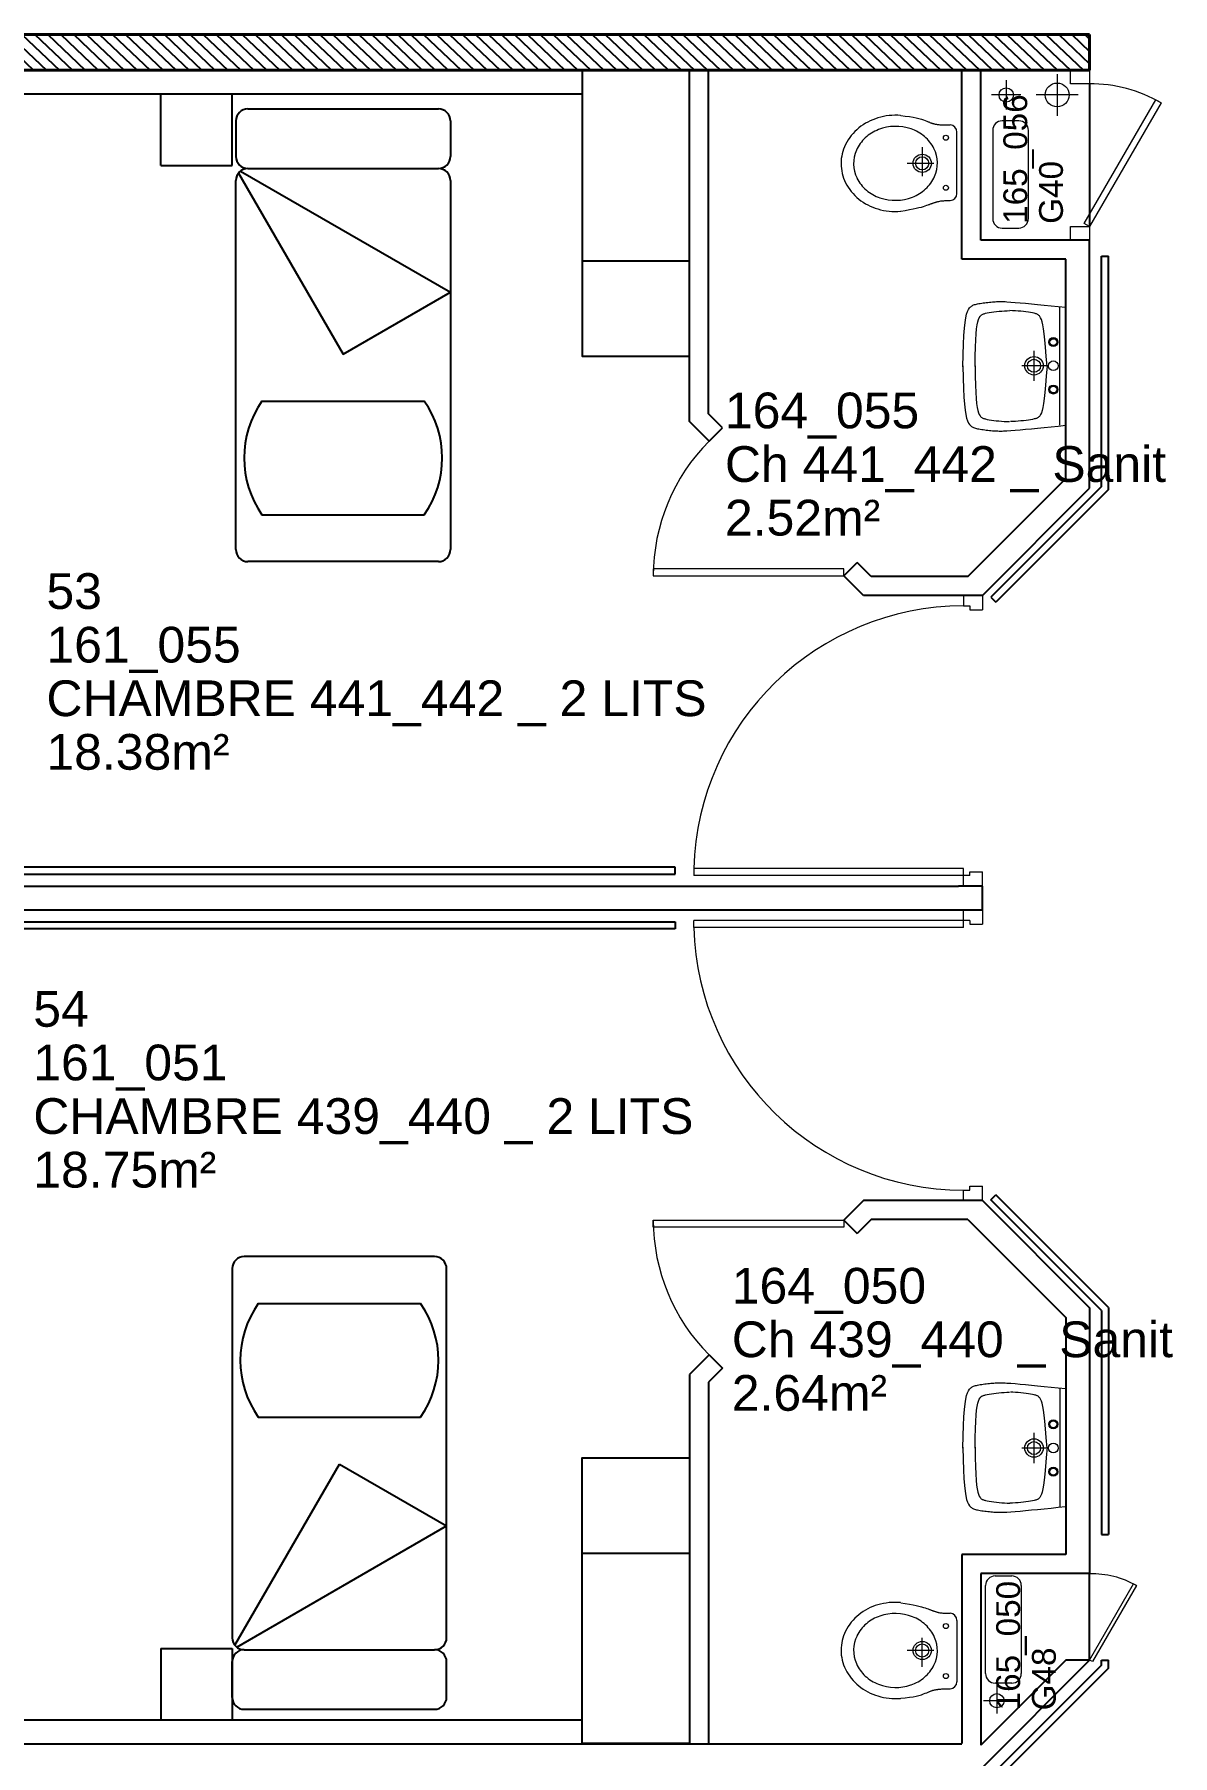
# Model space of a CAD drawing. Header units: metres. Extents: x -8 to 211, y -5 to 116.
# Drawn here: x 160.89 to 165.67, y 49.15 to 56.37 of the extents above; entities that cross this region are included whole.
import ezdxf

# ---------------------------------------------------------------- set-up
doc = ezdxf.new("R2010")
doc.units = ezdxf.units.M
doc.header["$LTSCALE"] = 0.6
doc.header["$MEASUREMENT"] = 0
doc.linetypes.add('CONTINU', pattern=[0])
doc.layers.get('0').update_dxf_attribs({"linetype": 'CONTINUOUS'})
for name, color, linetype in [('009 main courante', 181, 'CONTINUOUS'), ('400 Lits', 150, 'CONTINUOUS'), ('A_EQMP', 142, 'CONTINUOUS'), ('A_Etiqu_Gaine', 8, 'CONTINUOUS'), ('A_Etiqu_Gaine_ancien', 8, 'CONTINUOUS'), ('A_Etiqu_Gaine_code', 8, 'CONTINUOUS'), ('A_Etiqu_Local', 8, 'CONTINUOUS'), ('A_Etiqu_Local_ancien', 8, 'CONTINUOUS'), ('A_HACH_STRUC', 7, 'CONTINUOUS'), ('A_MUR_CLOIS', 8, 'CONTINU')]:
    doc.layers.add(name, color=color, linetype=linetype)
for name, color, linetype, lineweight in [('A_MURS_STRU', 7, 'CONTINU', 40), ('A_PORTE', 8, 'CONTINU', 0), ('A_SANI', 5, 'CONTINU', 0)]:
    doc.layers.add(name, color=color, linetype=linetype, lineweight=lineweight)
doc.styles.add('Attribut', font='arial.ttf')

# ---------------------------------------------------------------- blocks, each defined once
blk = doc.blocks.new('A_Etiqu_Local')
at = {"style": 'Attribut', "flags": 1}
for tag, p in [('CODE_HOPITAL', (-0.4463, 1.632)), ('CODE_SITE', (-0.4463, 1.407)), ('CODE_BATIMENT', (-0.4463, 1.182)), ('CODE_SECTEUR', (-0.4463, 0.957)), ('CODE_ETAGE', (-0.4463, 0.732)), ('NOM_NORMALISE', (-0.4463, -0.843)), ('SECTEUR_ACTIVITE', (-0.4463, -1.068)), ('SOUS_SECTEUR_ACTIVITE', (-0.4463, -1.293)), ('VOLUME', (-0.4463, -1.518)), ('SERVICE', (-0.4463, -1.743)), ('CODE_UG', (-0.4463, -1.968)), ('CODE_UA', (-0.4463, -2.193)), ('CODE_POLE', (-0.4463, -2.418)), ('OCCUPANT_EXTERNE', (-0.4463, -2.643)), ('DISPONIBILITE', (-0.4463, -2.868)), ('ACCES_HANDICAPES', (-0.4463, -3.093)), ('NATURE_SOL', (-0.4463, -3.318)), ('RISQUE_LABORATOIRE', (-0.4463, -3.543)), ('AMIANTE', (-0.4463, -3.768))]:
    blk.add_attdef(tag, p, '', height=0.15, dxfattribs=at)
at = {"layer": 'A_Etiqu_Local', "style": 'Attribut'}
for tag, p in [('CODE_PIECE', (-0.4463, 0.282)), ('NOM_USAGE', (-0.4463, 0.057)), ('SURFACE', (-0.4463, -0.168))]:
    blk.add_attdef(tag, p, '', height=0.15, dxfattribs=at)
at = {"layer": 'A_Etiqu_Local_ancien', "style": 'Attribut'}
blk.add_attdef('CODE_PIECE_ANCIEN', (-0.4463, 0.507), '', height=0.15, dxfattribs=at)
blk = doc.blocks.new('A_Etiqu_Gaine')
at = {"style": 'Attribut', "flags": 1}
for tag, p in [('CODE_HOPITAL', (-0.4323, 0.8651)), ('CODE_SITE', (-0.4323, 0.7151)), ('CODE_BATIMENT', (-0.4323, 0.5651)), ('CODE_SECTEUR', (-0.4323, 0.4151)), ('CODE_ETAGE', (-0.4323, 0.2651)), ('NOM_NORMALISE', (-0.4323, -0.3349)), ('SECTEUR_ACTIVITE', (-0.4323, -0.4849)), ('SOUS_SECTEUR_ACTIVITE', (-0.4323, -0.6349)), ('SURFACE', (-0.4323, -0.7849)), ('CODE_UG', (-0.4323, -0.9349)), ('CODE_POLE', (-0.4323, -1.0849)), ('AMIANTE', (-0.4323, -1.2349))]:
    blk.add_attdef(tag, p, '', height=0.1, dxfattribs=at)
at = {"layer": 'A_Etiqu_Gaine', "style": 'Attribut'}
blk.add_attdef('NOM_USAGE', (-0.4323, -0.1849), '', height=0.1, dxfattribs=at)
at = {"layer": 'A_Etiqu_Gaine_ancien', "style": 'Attribut'}
blk.add_attdef('CODE_PIECE_ANCIEN', (-0.4323, 0.1151), '', height=0.1, dxfattribs=at)
at = {"layer": 'A_Etiqu_Gaine_code', "style": 'Attribut'}
blk.add_attdef('CODE_PIECE', (-0.4323, -0.0349), '', height=0.1, dxfattribs=at)

msp = doc.modelspace()

# ---------------------------------------------------------------- hatches: boundary and pattern name
at = {"layer": 'A_HACH_STRUC', "linetype": 'Continuous'}
h = msp.add_hatch(dxfattribs=at)
h.set_pattern_fill('ANSI31', color=8, scale=0.3, angle=-88.5553, style=0)
h.set_pattern_definition([(316.4447, (158.550066, 56.221157), (0.02583954, 0.02717661), [])])
h.paths.add_polyline_path([(165.3246, 56.3712), (158.5501, 56.3712), (158.5501, 56.2212), (165.3246, 56.2212)])

# ---------------------------------------------------------------- linework, layer by layer
at = {"layer": '009 main courante', "color": 8, "linetype": 'Continuous'}
for p, q in [((165.3746, 54.4739), (165.3746, 55.4399)), ((165.3746, 55.4398), (165.4046, 55.4399)), ((165.4046, 54.4615), (165.4046, 55.4399)), ((165.3746, 54.4739), (164.91, 54.0093)), ((165.4046, 54.4615), (164.9312, 53.9881)), ((164.91, 54.0093), (164.9312, 53.9881)), ((163.5847, 52.8758), (160.1899, 52.8758)), ((160.1899, 52.8458), (163.5847, 52.8458)), ((163.5847, 52.8458), (163.5847, 52.8758)), ((160.1899, 52.6462), (163.5847, 52.6462)), ((163.5847, 52.6162), (160.1899, 52.6162)), ((163.5847, 52.6462), (163.5847, 52.6162)), ((164.91, 51.4795), (164.9312, 51.5007)), ((165.3746, 51.0149), (164.91, 51.4795)), ((165.4046, 51.0273), (164.9312, 51.5007)), ((165.3746, 51.0149), (165.3746, 50.0746)), ((165.4046, 51.0273), (165.4046, 50.0746)), ((165.3746, 50.0747), (165.4046, 50.0746)), ((165.3746, 49.5254), (164.91, 49.0607)), ((165.4046, 49.5129), (164.9312, 49.0395)), ((165.3746, 49.5254), (165.3746, 49.546)), ((165.3746, 49.546), (165.4046, 49.546)), ((165.4046, 49.5129), (165.4046, 49.546))]:
    msp.add_line(p, q, dxfattribs=at)
at = {"layer": '400 Lits', "color": 8, "linetype": 'Continuous'}
for p, q in [((161.7405, 56.0083), (161.7405, 55.8583)), ((161.7905, 56.0583), (162.5905, 56.0583)), ((162.6405, 56.0083), (162.6405, 55.8583)), ((161.7514, 55.7894), (162.1905, 55.0288)), ((161.7593, 55.7974), (162.6405, 55.2886)), ((161.7905, 55.8083), (162.5905, 55.8083)), ((161.7905, 55.8083), (162.5905, 55.8083)), ((161.7905, 55.8083), (162.5905, 55.8083)), ((161.7405, 54.2083), (161.7405, 55.7585)), ((162.6405, 55.7585), (162.6405, 54.2083)), ((162.1905, 55.0288), (162.6405, 55.2886)), ((161.8497, 54.8321), (162.5313, 54.8321)), ((161.8497, 54.355), (162.5313, 54.355)), ((162.5905, 54.1583), (161.7905, 54.1583)), ((162.5747, 51.2405), (161.7747, 51.2405)), ((161.7247, 51.1905), (161.7247, 49.6402)), ((162.6247, 49.6402), (162.6247, 51.1905)), ((161.834, 51.0438), (162.5155, 51.0438)), ((161.834, 50.5667), (162.5155, 50.5667)), ((161.7356, 49.6094), (162.1747, 50.3699)), ((162.1747, 50.3699), (162.6247, 50.1101)), ((161.7436, 49.6014), (162.6247, 50.1101)), ((161.7747, 49.5905), (162.5747, 49.5905)), ((161.7747, 49.5905), (162.5747, 49.5905)), ((161.7747, 49.5905), (162.5747, 49.5905)), ((161.7247, 49.3905), (161.7247, 49.5405)), ((162.6247, 49.3905), (162.6247, 49.5405)), ((161.7747, 49.3405), (162.5747, 49.3405))]:
    msp.add_line(p, q, dxfattribs=at)
for centre, radius, start, end in [((161.7905, 56.0083), 0.05, 90.00006, 179.99994), ((162.5905, 56.0083), 0.05, 359.99824, 89.99832), ((161.7905, 55.8583), 0.05, 180.00006, 269.99994), ((162.5905, 55.8583), 0.05, 270.00168, 0.00176), ((161.7905, 55.7583), 0.05, 90.00006, 179.99994), ((162.5905, 55.7583), 0.05, 359.99824, 89.99832), ((162.1905, 54.5935), 0.416, 145.00777, 214.99254), ((162.1905, 54.5935), 0.416, 325.00791, 34.99193), ((161.7905, 54.2083), 0.05, 179.99824, 269.99832), ((162.5905, 54.2083), 0.05, 270.00053, 0.00062), ((161.7747, 51.1905), 0.05, 90.00225, 180.00233), ((162.5747, 51.1905), 0.05, 359.99938, 89.99947), ((162.1747, 50.8052), 0.416, 145.00777, 214.99254), ((162.1747, 50.8052), 0.416, 325.00791, 34.99193), ((161.7747, 49.6405), 0.05, 180.00006, 269.99994), ((162.5747, 49.6405), 0.05, 270.00168, 0.00176), ((161.7747, 49.5405), 0.05, 89.99996, 180.00004), ((162.5747, 49.5405), 0.05, 359.99824, 89.99832), ((161.7747, 49.3905), 0.05, 180.00006, 269.99994), ((162.5747, 49.3905), 0.05, 270.00168, 0.00176)]:
    msp.add_arc(centre, radius, start, end, dxfattribs=at)
at = {"layer": 'A_EQMP', "color": 8, "linetype": 'Continuous'}
for p, q in [((159.6301, 56.1212), (163.1946, 56.1212)), ((161.4247, 55.8211), (161.4247, 56.1212)), ((161.7247, 55.8211), (161.7247, 56.1212)), ((161.4247, 55.8211), (161.7247, 55.8211)), ((163.1946, 55.4212), (163.6446, 55.4212)), ((163.1946, 49.9962), (163.6446, 49.9962)), ((161.4247, 49.5962), (161.7247, 49.5962)), ((161.4247, 49.5962), (161.4247, 49.2962)), ((161.7247, 49.5962), (161.7247, 49.2962)), ((159.6301, 49.2962), (163.1946, 49.2962))]:
    msp.add_line(p, q, dxfattribs=at)
for points in [[(163.6446, 56.2212), (163.1946, 56.2212), (163.1946, 55.0212), (163.6446, 55.0212)], [(163.6446, 49.1962), (163.1946, 49.1962), (163.1946, 50.3962), (163.6446, 50.3962)]]:
    msp.add_lwpolyline(points, close=True, dxfattribs=at)
at = {"layer": 'A_MUR_CLOIS', "color": 8, "linetype": 'Continuous'}
for p, q in [((163.6446, 54.7458), (163.6446, 56.2212)), ((163.7246, 54.7789), (163.7246, 56.2212)), ((164.7876, 55.4274), (164.7876, 56.2212)), ((164.8676, 55.5074), (164.8676, 56.2212)), ((165.3246, 56.1641), (165.3246, 55.5644)), ((165.3246, 55.5074), (164.8676, 55.5074)), ((165.3246, 54.4658), (165.3246, 55.5074)), ((165.2246, 55.4274), (164.7876, 55.4274)), ((165.2246, 54.5072), (165.2246, 55.4274)), ((163.7833, 54.7202), (163.7246, 54.7789)), ((163.7268, 54.6636), (163.6446, 54.7458)), ((163.7268, 54.6636), (163.7833, 54.7202)), ((164.8132, 54.0958), (165.2246, 54.5072)), ((164.8746, 54.0158), (165.3246, 54.4658)), ((164.2925, 54.0979), (164.349, 54.1545)), ((164.4078, 54.0958), (164.349, 54.1545)), ((164.3746, 54.0158), (164.2925, 54.0979)), ((164.8132, 54.0958), (164.4078, 54.0958)), ((164.8746, 54.0158), (164.3746, 54.0158)), ((160.0999, 52.796), (164.7746, 52.796)), ((164.8746, 52.796), (164.7746, 52.796)), ((164.7746, 52.796), (164.7746, 52.796)), ((164.8746, 52.696), (164.8746, 52.796)), ((160.0999, 52.696), (164.7746, 52.696)), ((164.7746, 52.696), (164.8746, 52.696)), ((164.3746, 51.4763), (164.2925, 51.3941)), ((164.8746, 51.4763), (164.3746, 51.4763)), ((164.8746, 51.4763), (165.3246, 51.0263)), ((164.2925, 51.3941), (164.349, 51.3375)), ((164.4078, 51.3963), (164.349, 51.3375)), ((164.8132, 51.3963), (164.4078, 51.3963)), ((164.8132, 51.3963), (165.2246, 50.9848)), ((165.3246, 51.0263), (165.3246, 49.9099)), ((165.2246, 50.9848), (165.2246, 49.9899)), ((163.7268, 50.8284), (163.6446, 50.7463)), ((163.7268, 50.8284), (163.7833, 50.7719)), ((163.6446, 50.7463), (163.6446, 49.1962)), ((163.7833, 50.7719), (163.7246, 50.7131)), ((163.7246, 50.7131), (163.7246, 49.1962)), ((164.7876, 49.9899), (164.7876, 49.1962)), ((165.2246, 49.9899), (164.7876, 49.9899)), ((165.3246, 49.9099), (164.8676, 49.9099)), ((164.8676, 49.9099), (164.8676, 49.1893)), ((165.3246, 49.546), (165.3246, 49.9099)), ((165.2243, 49.546), (164.8676, 49.1893)), ((164.8746, 49.096), (165.3246, 49.546)), ((165.3246, 49.546), (165.2243, 49.546)), ((158.6501, 49.196), (164.7876, 49.196))]:
    msp.add_line(p, q, dxfattribs=at)
at = {"layer": 'A_MURS_STRU', "color": 8, "linetype": 'Continuous'}
for p, q in [((165.3246, 56.3712), (158.5501, 56.3712)), ((165.3246, 56.3712), (165.3246, 56.2212)), ((165.3246, 56.2212), (158.5501, 56.2212))]:
    msp.add_line(p, q, dxfattribs=at)
at = {"layer": 'A_PORTE', "color": 8, "linetype": 'Continuous'}
for p, q in [((164.2925, 54.1279), (163.4925, 54.1279)), ((163.4925, 54.1279), (163.4925, 54.0979)), ((164.2925, 54.0979), (164.2925, 54.1279)), ((163.4925, 54.0979), (164.2925, 54.0979)), ((164.8746, 54.0158), (164.7946, 54.0158)), ((164.7946, 54.0158), (164.7946, 53.9719)), ((164.7946, 53.9719), (164.8224, 53.9719)), ((164.8224, 53.9719), (164.8224, 53.9559)), ((164.8746, 54.0158), (164.8746, 53.9559)), ((164.8224, 53.9559), (164.8746, 53.9559)), ((164.7946, 52.8699), (163.663, 52.8699)), ((163.663, 52.8699), (163.663, 52.8399)), ((164.8224, 52.8399), (163.663, 52.8399)), ((164.7946, 52.796), (164.7946, 52.8699)), ((164.8224, 52.8559), (164.8746, 52.8559)), ((164.8224, 52.8399), (164.8224, 52.8559)), ((164.8746, 52.796), (164.8746, 52.8559)), ((164.8746, 52.796), (164.7946, 52.796)), ((164.8746, 52.696), (164.7946, 52.696)), ((164.7946, 52.6221), (164.7946, 52.696)), ((164.8746, 52.696), (164.8746, 52.6361)), ((164.8224, 52.6521), (163.663, 52.6521)), ((163.663, 52.6221), (163.663, 52.6521)), ((164.7946, 52.6221), (163.663, 52.6221)), ((164.8224, 52.6521), (164.8224, 52.6361)), ((164.8224, 52.6361), (164.8746, 52.6361)), ((164.7946, 51.5201), (164.8224, 51.5201)), ((164.7946, 51.4763), (164.7946, 51.5201)), ((164.8224, 51.5361), (164.8746, 51.5361)), ((164.8224, 51.5201), (164.8224, 51.5361)), ((164.8746, 51.4763), (164.8746, 51.5361)), ((164.8746, 51.4763), (164.7946, 51.4763)), ((163.4925, 51.3641), (163.4925, 51.3941)), ((163.4925, 51.3941), (164.2925, 51.3941)), ((164.2925, 51.3941), (164.2925, 51.3641)), ((164.2925, 51.3641), (163.4925, 51.3641))]:
    msp.add_line(p, q, dxfattribs=at)
for points in [[(165.3246, 56.1641), (165.2446, 56.1641), (165.2446, 56.2212), (165.3246, 56.2212)], [(165.3024, 55.5772), (165.6022, 56.0966), (165.6245, 56.0838), (165.3246, 55.5644)], [(165.3246, 55.5074), (165.2446, 55.5074), (165.2446, 55.5644), (165.3246, 55.5644)], [(165.3246, 49.5473), (165.5089, 49.8665), (165.5209, 49.8596), (165.3366, 49.5404)]]:
    msp.add_lwpolyline(points, close=True, dxfattribs=at)
for centre, radius, start, end in [((165.3246, 55.5644), 0.5998, 60.00001, 90.00003), ((164.2925, 54.0979), 0.8, 134.99997, 179.99999), ((164.7946, 52.8399), 1.132, 90, 178.48138), ((164.7946, 52.6521), 1.132, 181.51862, 270), ((164.2925, 51.3941), 0.8, 180.00001, 225.00002), ((165.3366, 49.5404), 0.3686, 60.00001, 91.85964)]:
    msp.add_arc(centre, radius, start, end, dxfattribs=at)
at = {"layer": 'A_SANI', "color": 8, "linetype": 'Continuous'}
for p, q in [((164.9746, 56.1785), (164.9746, 56.0555)), ((165.1884, 56.2049), (165.1884, 56.0292)), ((165.0361, 56.117), (164.9131, 56.117)), ((165.2762, 56.117), (165.1005, 56.117)), ((164.5315, 56.0302), (164.5508, 56.0285)), ((164.5508, 56.0285), (164.568, 56.0264)), ((164.568, 56.0264), (164.5832, 56.0239)), ((164.5832, 56.0239), (164.5965, 56.0213)), ((164.5965, 56.0213), (164.6082, 56.0184)), ((164.6082, 56.0184), (164.6183, 56.0155)), ((164.6183, 56.0155), (164.6271, 56.0126)), ((164.6271, 56.0126), (164.6347, 56.0098)), ((164.6347, 56.0098), (164.6413, 56.0071)), ((164.6413, 56.0071), (164.647, 56.0047)), ((164.647, 56.0047), (164.6496, 56.0036)), ((164.6496, 56.0036), (164.6521, 56.0025)), ((164.6521, 56.0025), (164.6544, 56.0016)), ((164.6544, 56.0016), (164.6566, 56.0007)), ((164.6566, 56.0007), (164.6588, 55.9999)), ((164.6588, 55.9999), (164.6609, 55.9991)), ((164.6609, 55.9991), (164.6629, 55.9984)), ((164.6629, 55.9984), (164.665, 55.9978)), ((164.665, 55.9978), (164.667, 55.9972)), ((164.667, 55.9972), (164.6691, 55.9966)), ((164.6691, 55.9966), (164.6712, 55.9961)), ((164.6712, 55.9961), (164.6734, 55.9956)), ((164.6734, 55.9956), (164.6756, 55.9951)), ((164.6756, 55.9951), (164.6779, 55.9947)), ((164.6779, 55.9947), (164.6801, 55.9943)), ((164.6801, 55.9943), (164.6824, 55.9939)), ((164.6824, 55.9939), (164.6847, 55.9936)), ((165.0276, 56.0083), (164.9576, 56.0083)), ((164.6847, 55.9936), (164.687, 55.9933)), ((164.687, 55.9933), (164.6893, 55.993)), ((164.6893, 55.993), (164.6915, 55.9927)), ((164.6915, 55.9927), (164.6959, 55.9923)), ((164.6959, 55.9923), (164.7003, 55.9919)), ((164.7003, 55.9919), (164.7046, 55.9916)), ((164.7046, 55.9916), (164.7088, 55.9914)), ((164.7088, 55.9914), (164.7131, 55.9913)), ((164.7131, 55.9913), (164.7174, 55.9912)), ((164.7174, 55.9912), (164.7218, 55.9911)), ((164.7218, 55.9911), (164.7262, 55.9911)), ((164.7262, 55.9911), (164.7308, 55.9911)), ((164.7308, 55.9911), (164.7356, 55.9911)), ((164.7356, 55.9911), (164.7387, 55.991)), ((164.7676, 55.7038), (164.7676, 55.961)), ((164.9176, 55.9683), (164.9176, 55.5983)), ((165.0676, 55.5983), (165.0676, 55.9683)), ((164.6218, 55.8983), (164.6218, 55.7762)), ((164.6706, 55.83), (164.5583, 55.83)), ((164.5315, 55.6298), (164.5508, 55.6327)), ((164.5508, 55.6327), (164.568, 55.6356)), ((164.568, 55.6356), (164.5832, 55.6385)), ((164.5832, 55.6385), (164.5965, 55.6413)), ((164.5965, 55.6413), (164.6082, 55.644)), ((164.6082, 55.644), (164.6183, 55.6466)), ((164.6183, 55.6466), (164.6271, 55.6492)), ((164.6271, 55.6492), (164.6347, 55.6515)), ((164.6347, 55.6515), (164.6413, 55.6538)), ((164.6413, 55.6538), (164.647, 55.6558)), ((164.647, 55.6558), (164.6496, 55.6568)), ((164.6496, 55.6568), (164.6521, 55.6577)), ((164.6521, 55.6577), (164.6544, 55.6585)), ((164.6544, 55.6585), (164.6566, 55.6594)), ((164.6566, 55.6594), (164.6588, 55.6602)), ((164.6588, 55.6602), (164.6609, 55.661)), ((164.6609, 55.661), (164.6629, 55.6617)), ((164.6629, 55.6617), (164.665, 55.6625)), ((164.665, 55.6625), (164.667, 55.6632)), ((164.667, 55.6632), (164.6691, 55.6639)), ((164.6691, 55.6639), (164.6712, 55.6647)), ((164.6712, 55.6647), (164.6734, 55.6654)), ((164.6734, 55.6654), (164.6756, 55.6661)), ((164.6756, 55.6661), (164.6779, 55.6668)), ((164.6779, 55.6668), (164.6801, 55.6675)), ((164.6801, 55.6675), (164.6824, 55.6682)), ((164.6824, 55.6682), (164.6847, 55.6688)), ((164.6847, 55.6688), (164.687, 55.6694)), ((164.687, 55.6694), (164.6893, 55.6699)), ((164.6893, 55.6699), (164.6915, 55.6705)), ((164.6915, 55.6705), (164.6959, 55.6713)), ((164.6959, 55.6713), (164.7003, 55.672)), ((164.7003, 55.672), (164.7046, 55.6726)), ((164.7046, 55.6726), (164.7088, 55.673)), ((164.7088, 55.673), (164.7131, 55.6733)), ((164.7131, 55.6733), (164.7174, 55.6735)), ((164.7174, 55.6735), (164.7218, 55.6736)), ((164.7218, 55.6736), (164.7262, 55.6737)), ((164.7262, 55.6737), (164.7308, 55.6737)), ((164.7308, 55.6737), (164.7356, 55.6737)), ((164.7356, 55.6737), (164.7387, 55.6738)), ((164.9576, 55.5583), (165.0276, 55.5583)), ((164.8081, 55.1962), (164.812, 55.2077)), ((164.812, 55.2077), (164.8162, 55.2165)), ((164.8162, 55.2165), (164.8207, 55.2231)), ((164.8207, 55.2231), (164.8231, 55.2258)), ((164.8231, 55.2258), (164.8256, 55.2282)), ((164.8256, 55.2282), (164.8283, 55.2304)), ((164.8283, 55.2304), (164.8311, 55.2323)), ((164.8311, 55.2323), (164.8342, 55.234)), ((164.8342, 55.234), (164.8375, 55.2355)), ((164.8375, 55.2355), (164.8412, 55.2368)), ((164.8412, 55.2368), (164.8453, 55.238)), ((164.8453, 55.238), (164.8497, 55.2391)), ((164.8497, 55.2391), (164.8545, 55.2402)), ((164.8545, 55.2402), (164.8599, 55.2412)), ((164.8599, 55.2412), (164.8656, 55.2422)), ((164.8656, 55.2422), (164.8716, 55.2432)), ((164.8716, 55.2432), (164.8779, 55.2441)), ((164.8779, 55.2441), (164.8844, 55.245)), ((164.8814, 55.1987), (164.8843, 55.1996)), ((164.8843, 55.1996), (164.8876, 55.2004)), ((164.8844, 55.245), (164.8909, 55.2458)), ((164.8876, 55.2004), (164.8949, 55.202)), ((164.8909, 55.2458), (164.8975, 55.2465)), ((164.8949, 55.202), (164.9032, 55.2035)), ((164.8975, 55.2465), (164.904, 55.2472)), ((164.9032, 55.2035), (164.9125, 55.205)), ((164.904, 55.2472), (164.9104, 55.2479)), ((164.9104, 55.2479), (164.9166, 55.2484)), ((164.9125, 55.205), (164.9226, 55.2064)), ((164.9166, 55.2484), (164.9225, 55.2489)), ((164.9225, 55.2489), (164.9282, 55.2492)), ((164.9226, 55.2064), (164.9332, 55.2077)), ((164.9282, 55.2492), (164.9338, 55.2495)), ((164.9332, 55.2077), (164.9443, 55.2089)), ((164.9338, 55.2495), (164.9394, 55.2498)), ((164.9394, 55.2498), (164.945, 55.2499)), ((164.9443, 55.2089), (164.9556, 55.2099)), ((164.945, 55.2499), (164.9509, 55.2499)), ((164.9509, 55.2499), (164.9569, 55.2498)), ((164.9556, 55.2099), (164.9672, 55.2107)), ((164.9569, 55.2498), (164.9633, 55.2497)), ((164.9633, 55.2497), (164.9701, 55.2494)), ((164.9672, 55.2107), (164.9787, 55.2114)), ((164.9701, 55.2494), (164.9774, 55.249)), ((164.9774, 55.249), (164.9937, 55.2479)), ((164.9787, 55.2114), (164.99, 55.2117)), ((165.0013, 55.2114), (164.99, 55.2117)), ((164.9937, 55.2479), (165.0123, 55.2465)), ((165.0129, 55.2107), (165.0013, 55.2114)), ((165.0123, 55.2465), (165.033, 55.2447)), ((165.0244, 55.2099), (165.0129, 55.2107)), ((165.0358, 55.2089), (165.0244, 55.2099)), ((165.033, 55.2447), (165.0556, 55.2426)), ((165.0468, 55.2077), (165.0358, 55.2089)), ((165.0575, 55.2064), (165.0468, 55.2077)), ((165.0556, 55.2426), (165.0801, 55.2402)), ((165.0675, 55.205), (165.0575, 55.2064)), ((165.0768, 55.2035), (165.0675, 55.205)), ((165.0851, 55.202), (165.0768, 55.2035)), ((165.0801, 55.2402), (165.1062, 55.2376)), ((165.0925, 55.2004), (165.0851, 55.202)), ((165.0957, 55.1996), (165.0925, 55.2004)), ((165.0986, 55.1987), (165.0957, 55.1996)), ((165.1062, 55.2376), (165.1339, 55.2348)), ((165.1339, 55.2348), (165.1629, 55.2319)), ((165.1629, 55.2319), (165.1932, 55.2289)), ((165.1932, 55.2289), (165.2246, 55.2258)), ((165.1997, 54.7305), (165.1997, 55.2258)), ((165.2246, 54.7305), (165.2246, 55.2258)), ((164.7967, 55.1075), (164.7989, 55.1375)), ((164.7989, 55.1375), (164.8016, 55.1618)), ((164.8016, 55.1618), (164.8047, 55.1812)), ((164.8047, 55.1812), (164.8081, 55.1962)), ((164.848, 55.1149), (164.8501, 55.1356)), ((164.8501, 55.1356), (164.8525, 55.152)), ((164.8525, 55.152), (164.8551, 55.1648)), ((164.8551, 55.1648), (164.8581, 55.1745)), ((164.8581, 55.1745), (164.8612, 55.1818)), ((164.8612, 55.1818), (164.8645, 55.1872)), ((164.8645, 55.1872), (164.8662, 55.1894)), ((164.8662, 55.1894), (164.868, 55.1913)), ((164.868, 55.1913), (164.8699, 55.193)), ((164.8699, 55.193), (164.8718, 55.1944)), ((164.8718, 55.1944), (164.8739, 55.1957)), ((164.8739, 55.1957), (164.8762, 55.1968)), ((164.8762, 55.1968), (164.8787, 55.1978)), ((164.8787, 55.1978), (164.8814, 55.1987)), ((165.1013, 55.1978), (165.0986, 55.1987)), ((165.1038, 55.1968), (165.1013, 55.1978)), ((165.1061, 55.1957), (165.1038, 55.1968)), ((165.1082, 55.1944), (165.1061, 55.1957)), ((165.1102, 55.193), (165.1082, 55.1944)), ((165.112, 55.1913), (165.1102, 55.193)), ((165.1138, 55.1894), (165.112, 55.1913)), ((165.1155, 55.1872), (165.1138, 55.1894)), ((165.1188, 55.1818), (165.1155, 55.1872)), ((165.122, 55.1745), (165.1188, 55.1818)), ((165.1251, 55.1648), (165.122, 55.1745)), ((165.1282, 55.152), (165.1251, 55.1648)), ((165.1311, 55.1356), (165.1282, 55.152)), ((165.1341, 55.1149), (165.1311, 55.1356)), ((164.7937, 55.0276), (164.7949, 55.0711)), ((164.7949, 55.0711), (164.7967, 55.1075)), ((164.8441, 55.0209), (164.845, 55.0582)), ((164.845, 55.0582), (164.8463, 55.0893)), ((164.8463, 55.0893), (164.848, 55.1149)), ((165.137, 55.0893), (165.1341, 55.1149)), ((165.1399, 55.0582), (165.137, 55.0893)), ((165.1428, 55.0209), (165.1399, 55.0582)), ((164.7929, 54.9762), (164.7937, 55.0276)), ((164.8437, 54.977), (164.8441, 55.0209)), ((165.0911, 55.0433), (165.0911, 54.9169)), ((165.1458, 54.977), (165.1428, 55.0209)), ((164.7929, 54.9801), (164.7937, 54.9287)), ((164.7937, 54.9287), (164.7949, 54.8851)), ((164.8437, 54.9803), (164.8441, 54.9364)), ((164.8441, 54.9364), (164.845, 54.8991)), ((165.1421, 54.9801), (165.04, 54.9801)), ((165.1428, 54.9364), (165.1399, 54.8991)), ((165.1458, 54.9803), (165.1428, 54.9364)), ((164.7949, 54.8851), (164.7967, 54.8487)), ((164.7967, 54.8487), (164.7989, 54.8187)), ((164.845, 54.8991), (164.8463, 54.868)), ((164.8463, 54.868), (164.848, 54.8424)), ((164.848, 54.8424), (164.8501, 54.8217)), ((165.1341, 54.8424), (165.1311, 54.8217)), ((165.137, 54.868), (165.1341, 54.8424)), ((165.1399, 54.8991), (165.137, 54.868)), ((164.7989, 54.8187), (164.8016, 54.7944)), ((164.8016, 54.7944), (164.8047, 54.7751)), ((164.8047, 54.7751), (164.8081, 54.76)), ((164.8501, 54.8217), (164.8525, 54.8052)), ((164.8525, 54.8052), (164.8551, 54.7925)), ((164.8551, 54.7925), (164.8581, 54.7828)), ((164.8581, 54.7828), (164.8612, 54.7755)), ((164.8612, 54.7755), (164.8645, 54.7701)), ((164.8645, 54.7701), (164.8662, 54.7679)), ((164.8662, 54.7679), (164.868, 54.766)), ((164.868, 54.766), (164.8699, 54.7643)), ((165.112, 54.766), (165.1102, 54.7643)), ((165.1138, 54.7679), (165.112, 54.766)), ((165.1155, 54.7701), (165.1138, 54.7679)), ((165.1188, 54.7755), (165.1155, 54.7701)), ((165.122, 54.7828), (165.1188, 54.7755)), ((165.1251, 54.7925), (165.122, 54.7828)), ((165.1282, 54.8052), (165.1251, 54.7925)), ((165.1311, 54.8217), (165.1282, 54.8052)), ((164.8081, 54.76), (164.812, 54.7485)), ((164.812, 54.7485), (164.8162, 54.7398)), ((164.8162, 54.7398), (164.8207, 54.7332)), ((164.8207, 54.7332), (164.8231, 54.7304)), ((164.8231, 54.7304), (164.8256, 54.728)), ((164.8256, 54.728), (164.8283, 54.7259)), ((164.8283, 54.7259), (164.8311, 54.724)), ((164.8311, 54.724), (164.8342, 54.7223)), ((164.8342, 54.7223), (164.8375, 54.7208)), ((164.8375, 54.7208), (164.8412, 54.7194)), ((164.8412, 54.7194), (164.8453, 54.7182)), ((164.8453, 54.7182), (164.8497, 54.7171)), ((164.8497, 54.7171), (164.8545, 54.716)), ((164.8545, 54.716), (164.8599, 54.715)), ((164.8599, 54.715), (164.8656, 54.714)), ((164.8656, 54.714), (164.8716, 54.713)), ((164.8699, 54.7643), (164.8718, 54.7628)), ((164.8716, 54.713), (164.8779, 54.7121)), ((164.8718, 54.7628), (164.8739, 54.7616)), ((164.8739, 54.7616), (164.8762, 54.7605)), ((164.8762, 54.7605), (164.8787, 54.7595)), ((164.8779, 54.7121), (164.8844, 54.7113)), ((164.8787, 54.7595), (164.8814, 54.7586)), ((164.8814, 54.7586), (164.8843, 54.7577)), ((164.8843, 54.7577), (164.8876, 54.7569)), ((164.8844, 54.7113), (164.8909, 54.7104)), ((164.8876, 54.7569), (164.8949, 54.7553)), ((164.8909, 54.7104), (164.8975, 54.7097)), ((164.8949, 54.7553), (164.9032, 54.7538)), ((164.8975, 54.7097), (164.904, 54.709)), ((164.9032, 54.7538), (164.9125, 54.7523)), ((164.904, 54.709), (164.9104, 54.7084)), ((164.9104, 54.7084), (164.9166, 54.7078)), ((164.9125, 54.7523), (164.9224, 54.7509)), ((164.9166, 54.7078), (164.9225, 54.7074)), ((164.9224, 54.7509), (164.9329, 54.7496)), ((164.9225, 54.7074), (164.9282, 54.707)), ((164.9282, 54.707), (164.9338, 54.7067)), ((164.9329, 54.7496), (164.9438, 54.7484)), ((164.9338, 54.7067), (164.9394, 54.7065)), ((164.9394, 54.7065), (164.945, 54.7064)), ((164.9438, 54.7484), (164.9549, 54.7474)), ((164.945, 54.7064), (164.9509, 54.7063)), ((164.9509, 54.7063), (164.9569, 54.7064)), ((164.9549, 54.7474), (164.966, 54.7466)), ((164.9569, 54.7064), (164.9633, 54.7066)), ((164.9633, 54.7066), (164.9701, 54.7068)), ((164.966, 54.7466), (164.9771, 54.746)), ((164.9701, 54.7068), (164.9774, 54.7072)), ((164.9771, 54.746), (164.9879, 54.7456)), ((164.9774, 54.7072), (164.9937, 54.7083)), ((165.0029, 54.746), (164.9922, 54.7456)), ((164.9937, 54.7083), (165.0123, 54.7097)), ((165.014, 54.7466), (165.0029, 54.746)), ((165.0123, 54.7097), (165.033, 54.7115)), ((165.0251, 54.7474), (165.014, 54.7466)), ((165.0362, 54.7484), (165.0251, 54.7474)), ((165.033, 54.7115), (165.0556, 54.7136)), ((165.0471, 54.7496), (165.0362, 54.7484)), ((165.0576, 54.7509), (165.0471, 54.7496)), ((165.0556, 54.7136), (165.0801, 54.716)), ((165.0676, 54.7523), (165.0576, 54.7509)), ((165.0768, 54.7538), (165.0676, 54.7523)), ((165.0851, 54.7553), (165.0768, 54.7538)), ((165.0801, 54.716), (165.1062, 54.7186)), ((165.0925, 54.7569), (165.0851, 54.7553)), ((165.0957, 54.7577), (165.0925, 54.7569)), ((165.0986, 54.7586), (165.0957, 54.7577)), ((165.1013, 54.7595), (165.0986, 54.7586)), ((165.1038, 54.7605), (165.1013, 54.7595)), ((165.1061, 54.7616), (165.1038, 54.7605)), ((165.1082, 54.7628), (165.1061, 54.7616)), ((165.1062, 54.7186), (165.1339, 54.7214)), ((165.1102, 54.7643), (165.1082, 54.7628)), ((165.1339, 54.7214), (165.1629, 54.7243)), ((165.1629, 54.7243), (165.1932, 54.7274)), ((165.1932, 54.7274), (165.2246, 54.7305)), ((164.8047, 50.6422), (164.8081, 50.6573)), ((164.8081, 50.6573), (164.812, 50.6688)), ((164.812, 50.6688), (164.8162, 50.6775)), ((164.8162, 50.6775), (164.8207, 50.6842)), ((164.8207, 50.6842), (164.8231, 50.6869)), ((164.8231, 50.6869), (164.8256, 50.6893)), ((164.8256, 50.6893), (164.8283, 50.6915)), ((164.8283, 50.6915), (164.8311, 50.6934)), ((164.8311, 50.6934), (164.8342, 50.695)), ((164.8342, 50.695), (164.8375, 50.6965)), ((164.8375, 50.6965), (164.8412, 50.6979)), ((164.8412, 50.6979), (164.8453, 50.6991)), ((164.8453, 50.6991), (164.8497, 50.7002)), ((164.8497, 50.7002), (164.8545, 50.7013)), ((164.8545, 50.7013), (164.8599, 50.7023)), ((164.8599, 50.7023), (164.8656, 50.7033)), ((164.8645, 50.6472), (164.8662, 50.6494)), ((164.8656, 50.7033), (164.8716, 50.7043)), ((164.8662, 50.6494), (164.868, 50.6513)), ((164.868, 50.6513), (164.8699, 50.653)), ((164.8699, 50.653), (164.8718, 50.6545)), ((164.8716, 50.7043), (164.8779, 50.7052)), ((164.8718, 50.6545), (164.8739, 50.6557)), ((164.8739, 50.6557), (164.8762, 50.6569)), ((164.8762, 50.6569), (164.8787, 50.6579)), ((164.8779, 50.7052), (164.8844, 50.7061)), ((164.8787, 50.6579), (164.8814, 50.6588)), ((164.8814, 50.6588), (164.8843, 50.6596)), ((164.8843, 50.6596), (164.8876, 50.6604)), ((164.8844, 50.7061), (164.8909, 50.7069)), ((164.8876, 50.6604), (164.8949, 50.662)), ((164.8909, 50.7069), (164.8975, 50.7076)), ((164.8949, 50.662), (164.9032, 50.6636)), ((164.8975, 50.7076), (164.904, 50.7083)), ((164.9032, 50.6636), (164.9125, 50.6651)), ((164.904, 50.7083), (164.9104, 50.7089)), ((164.9104, 50.7089), (164.9166, 50.7095)), ((164.9125, 50.6651), (164.9224, 50.6665)), ((164.9166, 50.7095), (164.9225, 50.71)), ((164.9224, 50.6665), (164.9329, 50.6678)), ((164.9225, 50.71), (164.9282, 50.7103)), ((164.9282, 50.7103), (164.9338, 50.7106)), ((164.9329, 50.6678), (164.9438, 50.6689)), ((164.9338, 50.7106), (164.9394, 50.7108)), ((164.9394, 50.7108), (164.945, 50.711)), ((164.9438, 50.6689), (164.9549, 50.6699)), ((164.945, 50.711), (164.9509, 50.711)), ((164.9509, 50.711), (164.9569, 50.7109)), ((164.9549, 50.6699), (164.966, 50.6707)), ((164.9569, 50.7109), (164.9633, 50.7107)), ((164.9633, 50.7107), (164.9701, 50.7105)), ((164.966, 50.6707), (164.9771, 50.6713)), ((164.9701, 50.7105), (164.9774, 50.7101)), ((164.9771, 50.6713), (164.9879, 50.6717)), ((164.9774, 50.7101), (164.9937, 50.709)), ((165.0029, 50.6713), (164.9922, 50.6717)), ((164.9937, 50.709), (165.0123, 50.7076)), ((165.014, 50.6707), (165.0029, 50.6713)), ((165.0123, 50.7076), (165.033, 50.7058)), ((165.0251, 50.6699), (165.014, 50.6707)), ((165.0362, 50.6689), (165.0251, 50.6699)), ((165.033, 50.7058), (165.0556, 50.7037)), ((165.0471, 50.6678), (165.0362, 50.6689)), ((165.0576, 50.6665), (165.0471, 50.6678)), ((165.0556, 50.7037), (165.0801, 50.7013)), ((165.0676, 50.6651), (165.0576, 50.6665)), ((165.0768, 50.6636), (165.0676, 50.6651)), ((165.0851, 50.662), (165.0768, 50.6636)), ((165.0801, 50.7013), (165.1062, 50.6987)), ((165.0925, 50.6604), (165.0851, 50.662)), ((165.0957, 50.6596), (165.0925, 50.6604)), ((165.0986, 50.6588), (165.0957, 50.6596)), ((165.1013, 50.6579), (165.0986, 50.6588)), ((165.1038, 50.6569), (165.1013, 50.6579)), ((165.1061, 50.6557), (165.1038, 50.6569)), ((165.1082, 50.6545), (165.1061, 50.6557)), ((165.1062, 50.6987), (165.1339, 50.6959)), ((165.1102, 50.653), (165.1082, 50.6545)), ((165.112, 50.6513), (165.1102, 50.653)), ((165.1138, 50.6494), (165.112, 50.6513)), ((165.1155, 50.6472), (165.1138, 50.6494)), ((165.1339, 50.6959), (165.1629, 50.693)), ((165.1629, 50.693), (165.1932, 50.69)), ((165.1932, 50.69), (165.2246, 50.6869)), ((165.1997, 50.6869), (165.1997, 50.1915)), ((165.2246, 50.6869), (165.2246, 50.1915)), ((164.7967, 50.5686), (164.7989, 50.5986)), ((164.7989, 50.5986), (164.8016, 50.6229)), ((164.8016, 50.6229), (164.8047, 50.6422)), ((164.848, 50.5749), (164.8501, 50.5956)), ((164.8501, 50.5956), (164.8525, 50.6121)), ((164.8525, 50.6121), (164.8551, 50.6248)), ((164.8551, 50.6248), (164.8581, 50.6345)), ((164.8581, 50.6345), (164.8612, 50.6418)), ((164.8612, 50.6418), (164.8645, 50.6472)), ((165.1188, 50.6418), (165.1155, 50.6472)), ((165.122, 50.6345), (165.1188, 50.6418)), ((165.1251, 50.6248), (165.122, 50.6345)), ((165.1282, 50.6121), (165.1251, 50.6248)), ((165.1311, 50.5956), (165.1282, 50.6121)), ((165.1341, 50.5749), (165.1311, 50.5956)), ((164.7937, 50.4887), (164.7949, 50.5322)), ((164.7949, 50.5322), (164.7967, 50.5686)), ((164.8441, 50.481), (164.845, 50.5182)), ((164.845, 50.5182), (164.8463, 50.5493)), ((164.8463, 50.5493), (164.848, 50.5749)), ((165.137, 50.5493), (165.1341, 50.5749)), ((165.1399, 50.5182), (165.137, 50.5493)), ((165.1428, 50.481), (165.1399, 50.5182)), ((164.7929, 50.4372), (164.7937, 50.4887)), ((164.7929, 50.4412), (164.7937, 50.3897)), ((164.8437, 50.437), (164.8441, 50.481)), ((164.8437, 50.4404), (164.8441, 50.3964)), ((165.1421, 50.4372), (165.04, 50.4372)), ((165.0911, 50.5005), (165.0911, 50.374)), ((165.1458, 50.437), (165.1428, 50.481)), ((165.1458, 50.4404), (165.1428, 50.3964)), ((164.7937, 50.3897), (164.7949, 50.3462)), ((164.8441, 50.3964), (164.845, 50.3592)), ((164.845, 50.3592), (164.8463, 50.328)), ((165.1399, 50.3592), (165.137, 50.328)), ((165.1428, 50.3964), (165.1399, 50.3592)), ((164.7949, 50.3462), (164.7967, 50.3098)), ((164.7967, 50.3098), (164.7989, 50.2798)), ((164.8463, 50.328), (164.848, 50.3024)), ((164.848, 50.3024), (164.8501, 50.2817)), ((165.1341, 50.3024), (165.1311, 50.2817)), ((165.137, 50.328), (165.1341, 50.3024)), ((164.7989, 50.2798), (164.8016, 50.2555)), ((164.8016, 50.2555), (164.8047, 50.2362)), ((164.8047, 50.2362), (164.8081, 50.2211)), ((164.8081, 50.2211), (164.812, 50.2096)), ((164.8501, 50.2817), (164.8525, 50.2653)), ((164.8525, 50.2653), (164.8551, 50.2525)), ((164.8551, 50.2525), (164.8581, 50.2428)), ((164.8581, 50.2428), (164.8612, 50.2356)), ((164.8612, 50.2356), (164.8645, 50.2301)), ((164.8645, 50.2301), (164.8662, 50.2279)), ((164.8662, 50.2279), (164.868, 50.226)), ((164.868, 50.226), (164.8699, 50.2243)), ((164.8699, 50.2243), (164.8718, 50.2229)), ((164.8718, 50.2229), (164.8739, 50.2216)), ((164.8739, 50.2216), (164.8762, 50.2205)), ((164.8762, 50.2205), (164.8787, 50.2195)), ((164.8787, 50.2195), (164.8814, 50.2186)), ((164.8814, 50.2186), (164.8843, 50.2177)), ((164.8843, 50.2177), (164.8876, 50.2169)), ((164.8876, 50.2169), (164.8949, 50.2153)), ((164.8949, 50.2153), (164.9032, 50.2138)), ((164.9032, 50.2138), (164.9125, 50.2123)), ((165.0768, 50.2138), (165.0675, 50.2123)), ((165.0851, 50.2153), (165.0768, 50.2138)), ((165.0925, 50.2169), (165.0851, 50.2153)), ((165.0957, 50.2177), (165.0925, 50.2169)), ((165.0986, 50.2186), (165.0957, 50.2177)), ((165.1013, 50.2195), (165.0986, 50.2186)), ((165.1038, 50.2205), (165.1013, 50.2195)), ((165.1061, 50.2216), (165.1038, 50.2205)), ((165.1082, 50.2229), (165.1061, 50.2216)), ((165.1102, 50.2243), (165.1082, 50.2229)), ((165.112, 50.226), (165.1102, 50.2243)), ((165.1138, 50.2279), (165.112, 50.226)), ((165.1155, 50.2301), (165.1138, 50.2279)), ((165.1188, 50.2356), (165.1155, 50.2301)), ((165.122, 50.2428), (165.1188, 50.2356)), ((165.1251, 50.2525), (165.122, 50.2428)), ((165.1282, 50.2653), (165.1251, 50.2525)), ((165.1311, 50.2817), (165.1282, 50.2653)), ((164.812, 50.2096), (164.8162, 50.2009)), ((164.8162, 50.2009), (164.8207, 50.1942)), ((164.8207, 50.1942), (164.8231, 50.1915)), ((164.8231, 50.1915), (164.8256, 50.1891)), ((164.8256, 50.1891), (164.8283, 50.1869)), ((164.8283, 50.1869), (164.8311, 50.185)), ((164.8311, 50.185), (164.8342, 50.1834)), ((164.8342, 50.1834), (164.8375, 50.1819)), ((164.8375, 50.1819), (164.8412, 50.1805)), ((164.8412, 50.1805), (164.8453, 50.1793)), ((164.8453, 50.1793), (164.8497, 50.1782)), ((164.8497, 50.1782), (164.8545, 50.1771)), ((164.8545, 50.1771), (164.8599, 50.1761)), ((164.8599, 50.1761), (164.8656, 50.1751)), ((164.8656, 50.1751), (164.8716, 50.1741)), ((164.8716, 50.1741), (164.8779, 50.1732)), ((164.8779, 50.1732), (164.8844, 50.1723)), ((164.8844, 50.1723), (164.8909, 50.1715)), ((164.8909, 50.1715), (164.8975, 50.1708)), ((164.8975, 50.1708), (164.904, 50.1701)), ((164.904, 50.1701), (164.9104, 50.1695)), ((164.9104, 50.1695), (164.9166, 50.1689)), ((164.9125, 50.2123), (164.9226, 50.2109)), ((164.9166, 50.1689), (164.9225, 50.1685)), ((164.9225, 50.1685), (164.9282, 50.1681)), ((164.9226, 50.2109), (164.9332, 50.2096)), ((164.9282, 50.1681), (164.9338, 50.1678)), ((164.9332, 50.2096), (164.9443, 50.2084)), ((164.9338, 50.1678), (164.9394, 50.1676)), ((164.9394, 50.1676), (164.945, 50.1674)), ((164.9443, 50.2084), (164.9556, 50.2074)), ((164.945, 50.1674), (164.9509, 50.1674)), ((164.9509, 50.1674), (164.9569, 50.1675)), ((164.9556, 50.2074), (164.9672, 50.2066)), ((164.9569, 50.1675), (164.9633, 50.1677)), ((164.9633, 50.1677), (164.9701, 50.1679)), ((164.9672, 50.2066), (164.9787, 50.206)), ((164.9701, 50.1679), (164.9774, 50.1683)), ((164.9774, 50.1683), (164.9937, 50.1694)), ((164.9787, 50.206), (164.99, 50.2056)), ((165.0013, 50.206), (164.99, 50.2056)), ((164.9937, 50.1694), (165.0123, 50.1708)), ((165.0129, 50.2066), (165.0013, 50.206)), ((165.0123, 50.1708), (165.033, 50.1726)), ((165.0244, 50.2074), (165.0129, 50.2066)), ((165.0358, 50.2084), (165.0244, 50.2074)), ((165.033, 50.1726), (165.0556, 50.1747)), ((165.0468, 50.2096), (165.0358, 50.2084)), ((165.0575, 50.2109), (165.0468, 50.2096)), ((165.0556, 50.1747), (165.0801, 50.1771)), ((165.0675, 50.2123), (165.0575, 50.2109)), ((165.0801, 50.1771), (165.1062, 50.1797)), ((165.1062, 50.1797), (165.1339, 50.1825)), ((165.1339, 50.1825), (165.1629, 50.1854)), ((165.1629, 50.1854), (165.1932, 50.1885)), ((165.1932, 50.1885), (165.2246, 50.1915)), ((164.8877, 49.4902), (164.8877, 49.8602)), ((164.9277, 49.9002), (164.9977, 49.9002)), ((165.0377, 49.8602), (165.0377, 49.4902)), ((164.5315, 49.7876), (164.5508, 49.7846)), ((164.5508, 49.7846), (164.568, 49.7817)), ((164.568, 49.7817), (164.5832, 49.7789)), ((164.5832, 49.7789), (164.5965, 49.776)), ((164.5965, 49.776), (164.6082, 49.7733)), ((164.6082, 49.7733), (164.6183, 49.7707)), ((164.6183, 49.7707), (164.6271, 49.7682)), ((164.6271, 49.7682), (164.6347, 49.7658)), ((164.6347, 49.7658), (164.6413, 49.7636)), ((164.6413, 49.7636), (164.647, 49.7615)), ((164.647, 49.7615), (164.6496, 49.7606)), ((164.6496, 49.7606), (164.6521, 49.7597)), ((164.6521, 49.7597), (164.6544, 49.7588)), ((164.6544, 49.7588), (164.6566, 49.7579)), ((164.6566, 49.7579), (164.6588, 49.7571)), ((164.6588, 49.7571), (164.6609, 49.7564)), ((164.6609, 49.7564), (164.6629, 49.7556)), ((164.6629, 49.7556), (164.665, 49.7548)), ((164.665, 49.7548), (164.667, 49.7541)), ((164.667, 49.7541), (164.6691, 49.7534)), ((164.6691, 49.7534), (164.6712, 49.7526)), ((164.6712, 49.7526), (164.6734, 49.7519)), ((164.6734, 49.7519), (164.6756, 49.7512)), ((164.6756, 49.7512), (164.6779, 49.7505)), ((164.6779, 49.7505), (164.6801, 49.7498)), ((164.6801, 49.7498), (164.6824, 49.7492)), ((164.6824, 49.7492), (164.6847, 49.7485)), ((164.6847, 49.7485), (164.687, 49.7479)), ((164.687, 49.7479), (164.6893, 49.7474)), ((164.6893, 49.7474), (164.6915, 49.7469)), ((164.6915, 49.7469), (164.6959, 49.746)), ((164.6959, 49.746), (164.7003, 49.7453)), ((164.7003, 49.7453), (164.7046, 49.7447)), ((164.7046, 49.7447), (164.7088, 49.7443)), ((164.7088, 49.7443), (164.7131, 49.744)), ((164.7131, 49.744), (164.7174, 49.7438)), ((164.7174, 49.7438), (164.7218, 49.7437)), ((164.7218, 49.7437), (164.7262, 49.7436)), ((164.7262, 49.7436), (164.7308, 49.7436)), ((164.7308, 49.7436), (164.7356, 49.7436)), ((164.7356, 49.7436), (164.7387, 49.7435)), ((164.7676, 49.7135), (164.7676, 49.4563)), ((164.6218, 49.519), (164.6218, 49.6411)), ((164.6706, 49.5874), (164.5583, 49.5874)), ((164.6629, 49.4189), (164.665, 49.4196)), ((164.665, 49.4196), (164.667, 49.4202)), ((164.667, 49.4202), (164.6691, 49.4207)), ((164.6691, 49.4207), (164.6712, 49.4213)), ((164.6712, 49.4213), (164.6734, 49.4218)), ((164.6734, 49.4218), (164.6756, 49.4222)), ((164.6756, 49.4222), (164.6779, 49.4227)), ((164.6779, 49.4227), (164.6801, 49.423)), ((164.6801, 49.423), (164.6824, 49.4234)), ((164.6824, 49.4234), (164.6847, 49.4238)), ((164.6847, 49.4238), (164.687, 49.4241)), ((164.687, 49.4241), (164.6893, 49.4243)), ((164.6893, 49.4243), (164.6915, 49.4246)), ((164.6915, 49.4246), (164.6959, 49.425)), ((164.6959, 49.425), (164.7003, 49.4254)), ((164.7003, 49.4254), (164.7046, 49.4257)), ((164.7046, 49.4257), (164.7088, 49.4259)), ((164.7088, 49.4259), (164.7131, 49.426)), ((164.7131, 49.426), (164.7174, 49.4261)), ((164.7174, 49.4261), (164.7218, 49.4262)), ((164.7218, 49.4262), (164.7262, 49.4262)), ((164.7262, 49.4262), (164.7308, 49.4262)), ((164.7308, 49.4262), (164.7356, 49.4262)), ((164.7356, 49.4262), (164.7387, 49.4263)), ((164.9977, 49.4502), (164.9277, 49.4502)), ((164.9352, 49.4454), (164.9352, 49.3224)), ((164.5315, 49.3872), (164.5508, 49.3889)), ((164.5508, 49.3889), (164.568, 49.391)), ((164.568, 49.391), (164.5832, 49.3934)), ((164.5832, 49.3934), (164.5965, 49.3961)), ((164.5965, 49.3961), (164.6082, 49.3989)), ((164.6082, 49.3989), (164.6183, 49.4018)), ((164.6183, 49.4018), (164.6271, 49.4047)), ((164.6271, 49.4047), (164.6347, 49.4076)), ((164.6347, 49.4076), (164.6413, 49.4102)), ((164.6413, 49.4102), (164.647, 49.4127)), ((164.647, 49.4127), (164.6496, 49.4138)), ((164.6496, 49.4138), (164.6521, 49.4148)), ((164.6521, 49.4148), (164.6544, 49.4157)), ((164.6544, 49.4157), (164.6566, 49.4166)), ((164.6566, 49.4166), (164.6588, 49.4174)), ((164.6588, 49.4174), (164.6609, 49.4182)), ((164.6609, 49.4182), (164.6629, 49.4189)), ((165.0017, 49.3764), (164.8787, 49.3764))]:
    msp.add_line(p, q, dxfattribs=at)
for centre, radius in [((164.9746, 56.117), 0.03), ((165.1884, 56.117), 0.05), ((164.7215, 55.9374), 0.0105), ((164.6218, 55.83), 0.0383), ((164.6218, 55.83), 0.0276), ((164.7215, 55.7274), 0.0105), ((165.1726, 55.0796), 0.0189), ((165.1726, 55.0796), 0.0144), ((165.0911, 54.9801), 0.0387), ((165.0911, 54.9801), 0.0274), ((165.1726, 54.9801), 0.0204), ((165.1726, 54.8806), 0.0189), ((165.1726, 54.8806), 0.0144), ((165.1726, 50.5367), 0.0189), ((165.1726, 50.5367), 0.0144), ((165.0911, 50.4372), 0.0387), ((165.0911, 50.4372), 0.0274), ((165.1726, 50.4372), 0.0204), ((165.1726, 50.3377), 0.0189), ((165.1726, 50.3377), 0.0144), ((164.7215, 49.6899), 0.0105), ((164.6218, 49.5874), 0.0383), ((164.6218, 49.5874), 0.0276), ((164.7215, 49.4799), 0.0105), ((164.9352, 49.3764), 0.03)]:
    msp.add_circle(centre, radius, dxfattribs=at)
for centre, radius, start, end in [((164.5033, 55.7959), 0.2348, 106.69913, 128.97816), ((164.5105, 55.7719), 0.26, 85.53723, 106.69992), ((164.9576, 55.9683), 0.04, 90.00067, 180.00076), ((165.0276, 55.9683), 0.04, 359.99996, 90.00004), ((164.4876, 55.8154), 0.2098, 128.97884, 153.48144), ((164.49, 55.8209), 0.1581, 132.63973, 156.06195), ((164.5022, 55.8076), 0.1761, 111.28133, 132.63897), ((164.5104, 55.7866), 0.1986, 71.08941, 111.2684), ((164.5177, 55.808), 0.1761, 49.73246, 71.09011), ((164.5293, 55.8217), 0.1581, 26.30915, 49.73137), ((164.7376, 55.961), 0.03, 0, 87.81647), ((164.4605, 55.8289), 0.1796, 153.48091, 179.99942), ((164.4714, 55.8292), 0.1377, 156.06169, 206.3221), ((164.5476, 55.8307), 0.1377, 336.0615, 26.28815), ((164.4597, 55.8289), 0.1787, 179.99983, 206.62281), ((164.4848, 55.8415), 0.2069, 206.62296, 231.33762), ((164.4896, 55.8382), 0.1581, 206.30986, 229.73207), ((164.5013, 55.852), 0.1761, 229.7317, 251.08934), ((164.5168, 55.8523), 0.1761, 291.2818, 312.63944), ((164.529, 55.839), 0.1581, 312.63973, 336.06195), ((164.5005, 55.8611), 0.232, 231.33721, 253.77924), ((164.5082, 55.8876), 0.2596, 253.7799, 274.98099), ((164.5086, 55.8733), 0.1986, 251.0901, 291.29174), ((164.7376, 55.7038), 0.03, 272.18353, 0), ((164.9576, 55.5983), 0.04, 180.00067, 270.00076), ((165.0276, 55.5983), 0.04, 270.00077, 0.00066), ((164.9277, 49.8602), 0.04, 89.99934, 179.99923), ((164.9977, 49.8602), 0.04, 359.99924, 89.99933), ((164.5082, 49.5297), 0.2596, 85.01907, 106.22016), ((164.4848, 49.5758), 0.2069, 128.66279, 153.37745), ((164.5005, 49.5562), 0.232, 106.22047, 128.6625), ((164.5013, 49.5654), 0.1761, 108.90989, 130.26754), ((164.5086, 49.544), 0.1986, 68.7184, 108.91928), ((164.5168, 49.565), 0.1761, 47.36056, 68.7182), ((164.7376, 49.7135), 0.03, 360, 87.81647), ((164.4597, 49.5884), 0.1787, 153.37703, 180.00001), ((164.4714, 49.5881), 0.1377, 153.69025, 203.91568), ((164.4896, 49.5791), 0.1581, 130.26793, 153.69014), ((164.529, 49.5783), 0.1581, 23.93805, 47.36027), ((164.5476, 49.5866), 0.1377, 333.69002, 23.93902), ((164.4605, 49.5884), 0.1796, 180.00042, 206.51893), ((164.4876, 49.6019), 0.2098, 206.51846, 231.02106), ((164.49, 49.5964), 0.1581, 203.93805, 227.36027), ((164.5293, 49.5956), 0.1581, 310.26863, 333.69085), ((164.5033, 49.6214), 0.2348, 231.02128, 253.30031), ((164.5022, 49.6097), 0.1761, 227.36103, 248.71867), ((164.5104, 49.6307), 0.1986, 248.71824, 288.88532), ((164.5177, 49.6094), 0.1761, 288.91066, 310.2683), ((164.7376, 49.4563), 0.03, 272.18353, 360), ((164.9277, 49.4902), 0.04, 179.99924, 269.99933), ((164.9977, 49.4902), 0.04, 269.99996, 0.00004), ((164.5105, 49.6454), 0.26, 253.30074, 274.46343)]:
    msp.add_arc(centre, radius, start, end, dxfattribs=at)

# ---------------------------------------------------------------- block references
at = {"layer": 'A_Etiqu_Gaine', "color": 8}
for p, rotation, values in [((165.0276, 56.0083), 90, {'CODE_PIECE': '165_056', 'NOM_USAGE': 'G40'}), ((164.9977, 49.7681), 90.00015485555471, {'CODE_PIECE': '165_050', 'NOM_USAGE': 'G48'})]:
    msp.add_blockref('A_Etiqu_Gaine', p, dxfattribs=dict(at, rotation=rotation)).add_auto_attribs(values)
at = {"layer": 'A_Etiqu_Local', "color": 8}
ref = msp.add_blockref('A_Etiqu_Local', (164.2398, 54.4357), dxfattribs=at)
ref.add_attrib('CODE_PIECE', '164_055', (163.7935, 54.7177), dxfattribs={"height": 0.15, "style": 'Attribut'})
ref.add_attrib('NOM_USAGE', 'Ch 441_442 _ Sanit', (163.7935, 54.4927), dxfattribs={"height": 0.15, "style": 'Attribut'})
ref.add_attrib('SURFACE', '2.52m²', (163.7935, 54.2677), dxfattribs={"height": 0.15, "style": 'Attribut'})
ref = msp.add_blockref('A_Etiqu_Local', (161.391, 53.4525), dxfattribs=at)
ref.add_attrib('CODE_PIECE', '161_055', (160.9446, 53.7345), dxfattribs={"height": 0.15, "style": 'Attribut'})
ref.add_attrib('CODE_PIECE_ANCIEN', '53', (160.9446, 53.9595), dxfattribs={"layer": 'A_Etiqu_Local_ancien', "height": 0.15, "style": 'Attribut'})
ref.add_attrib('NOM_USAGE', 'CHAMBRE 441_442 _ 2 LITS', (160.9446, 53.5095), dxfattribs={"height": 0.15, "style": 'Attribut'})
ref.add_attrib('SURFACE', '18.38m²', (160.9446, 53.2845), dxfattribs={"height": 0.15, "style": 'Attribut'})
ref = msp.add_blockref('A_Etiqu_Local', (161.3358, 51.6987), dxfattribs=at)
ref.add_attrib('CODE_PIECE', '161_051', (160.8895, 51.9806), dxfattribs={"height": 0.15, "style": 'Attribut'})
ref.add_attrib('CODE_PIECE_ANCIEN', '54', (160.8895, 52.2056), dxfattribs={"layer": 'A_Etiqu_Local_ancien', "height": 0.15, "style": 'Attribut'})
ref.add_attrib('NOM_USAGE', 'CHAMBRE 439_440 _ 2 LITS', (160.8895, 51.7556), dxfattribs={"height": 0.15, "style": 'Attribut'})
ref.add_attrib('SURFACE', '18.75m²', (160.8895, 51.5306), dxfattribs={"height": 0.15, "style": 'Attribut'})
ref = msp.add_blockref('A_Etiqu_Local', (164.2686, 50.7615), dxfattribs=at)
ref.add_attrib('CODE_PIECE', '164_050', (163.8223, 51.0435), dxfattribs={"height": 0.15, "style": 'Attribut'})
ref.add_attrib('NOM_USAGE', 'Ch 439_440 _ Sanit', (163.8223, 50.8185), dxfattribs={"height": 0.15, "style": 'Attribut'})
ref.add_attrib('SURFACE', '2.64m²', (163.8223, 50.5935), dxfattribs={"height": 0.15, "style": 'Attribut'})

doc.saveas('drawing.dxf')
